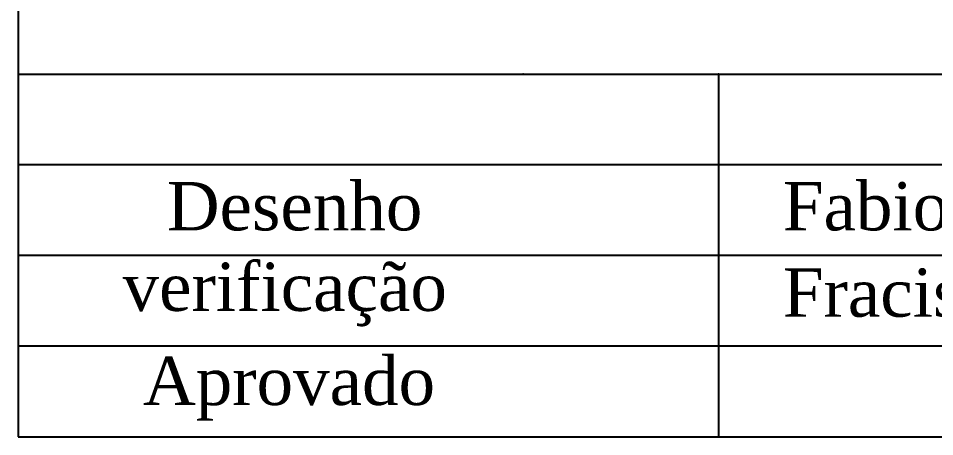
# Model space of a CAD drawing. Extents: x -16465 to -12265, y -7695 to -1755.
# Drawn here: x -16109 to -15162, y -7595 to -7162 of the extents above; entities that cross this region are included whole.
import ezdxf

# ---------------------------------------------------------------- set-up
doc = ezdxf.new("R2010")
doc.units = 0
doc.header["$LTSCALE"] = 30
doc.header["$MEASUREMENT"] = 0
doc.layers.add('FINA', color=7, linetype='CONTINUOUS')
doc.styles.add('FA', font='TIMES.TTF')

msp = doc.modelspace()

# ---------------------------------------------------------------- linework, layer by layer
at = {"layer": 'FINA'}
for p, q in [((-16109.159, -6594.977), (-16109.159, -7594.977)), ((-16109.159, -7219.977), (-12365.159, -7219.977)), ((-15385.093, -7219.977), (-15385.093, -7594.977)), ((-13428.893, -7313.727), (-16109.159, -7313.727)), ((-13428.893, -7407.477), (-16109.159, -7407.477)), ((-14080.959, -7501.227), (-16109.159, -7501.227)), ((-16109.159, -7594.977), (-12365.159, -7594.977))]:
    msp.add_line(p, q, dxfattribs=at)
for p in [(-15587.159, -7219.977), (-15385.093, -7219.977)]:
    msp.add_point(p, dxfattribs=at)

# ---------------------------------------------------------------- texts
at = {"layer": 'FINA', "style": 'FA'}
for s, p in [('Desenho', (-15955.604, -7381.471)), ('Fabio Aguiar', (-15318.586, -7381.471)), ('verificação', (-16001.349, -7464.804)), ('Fracisco', (-15318.586, -7470.843)), ('Aprovado', (-15980.236, -7562.196))]:
    msp.add_text(s, height=50, dxfattribs=at).set_placement(p)

doc.saveas('drawing.dxf')
